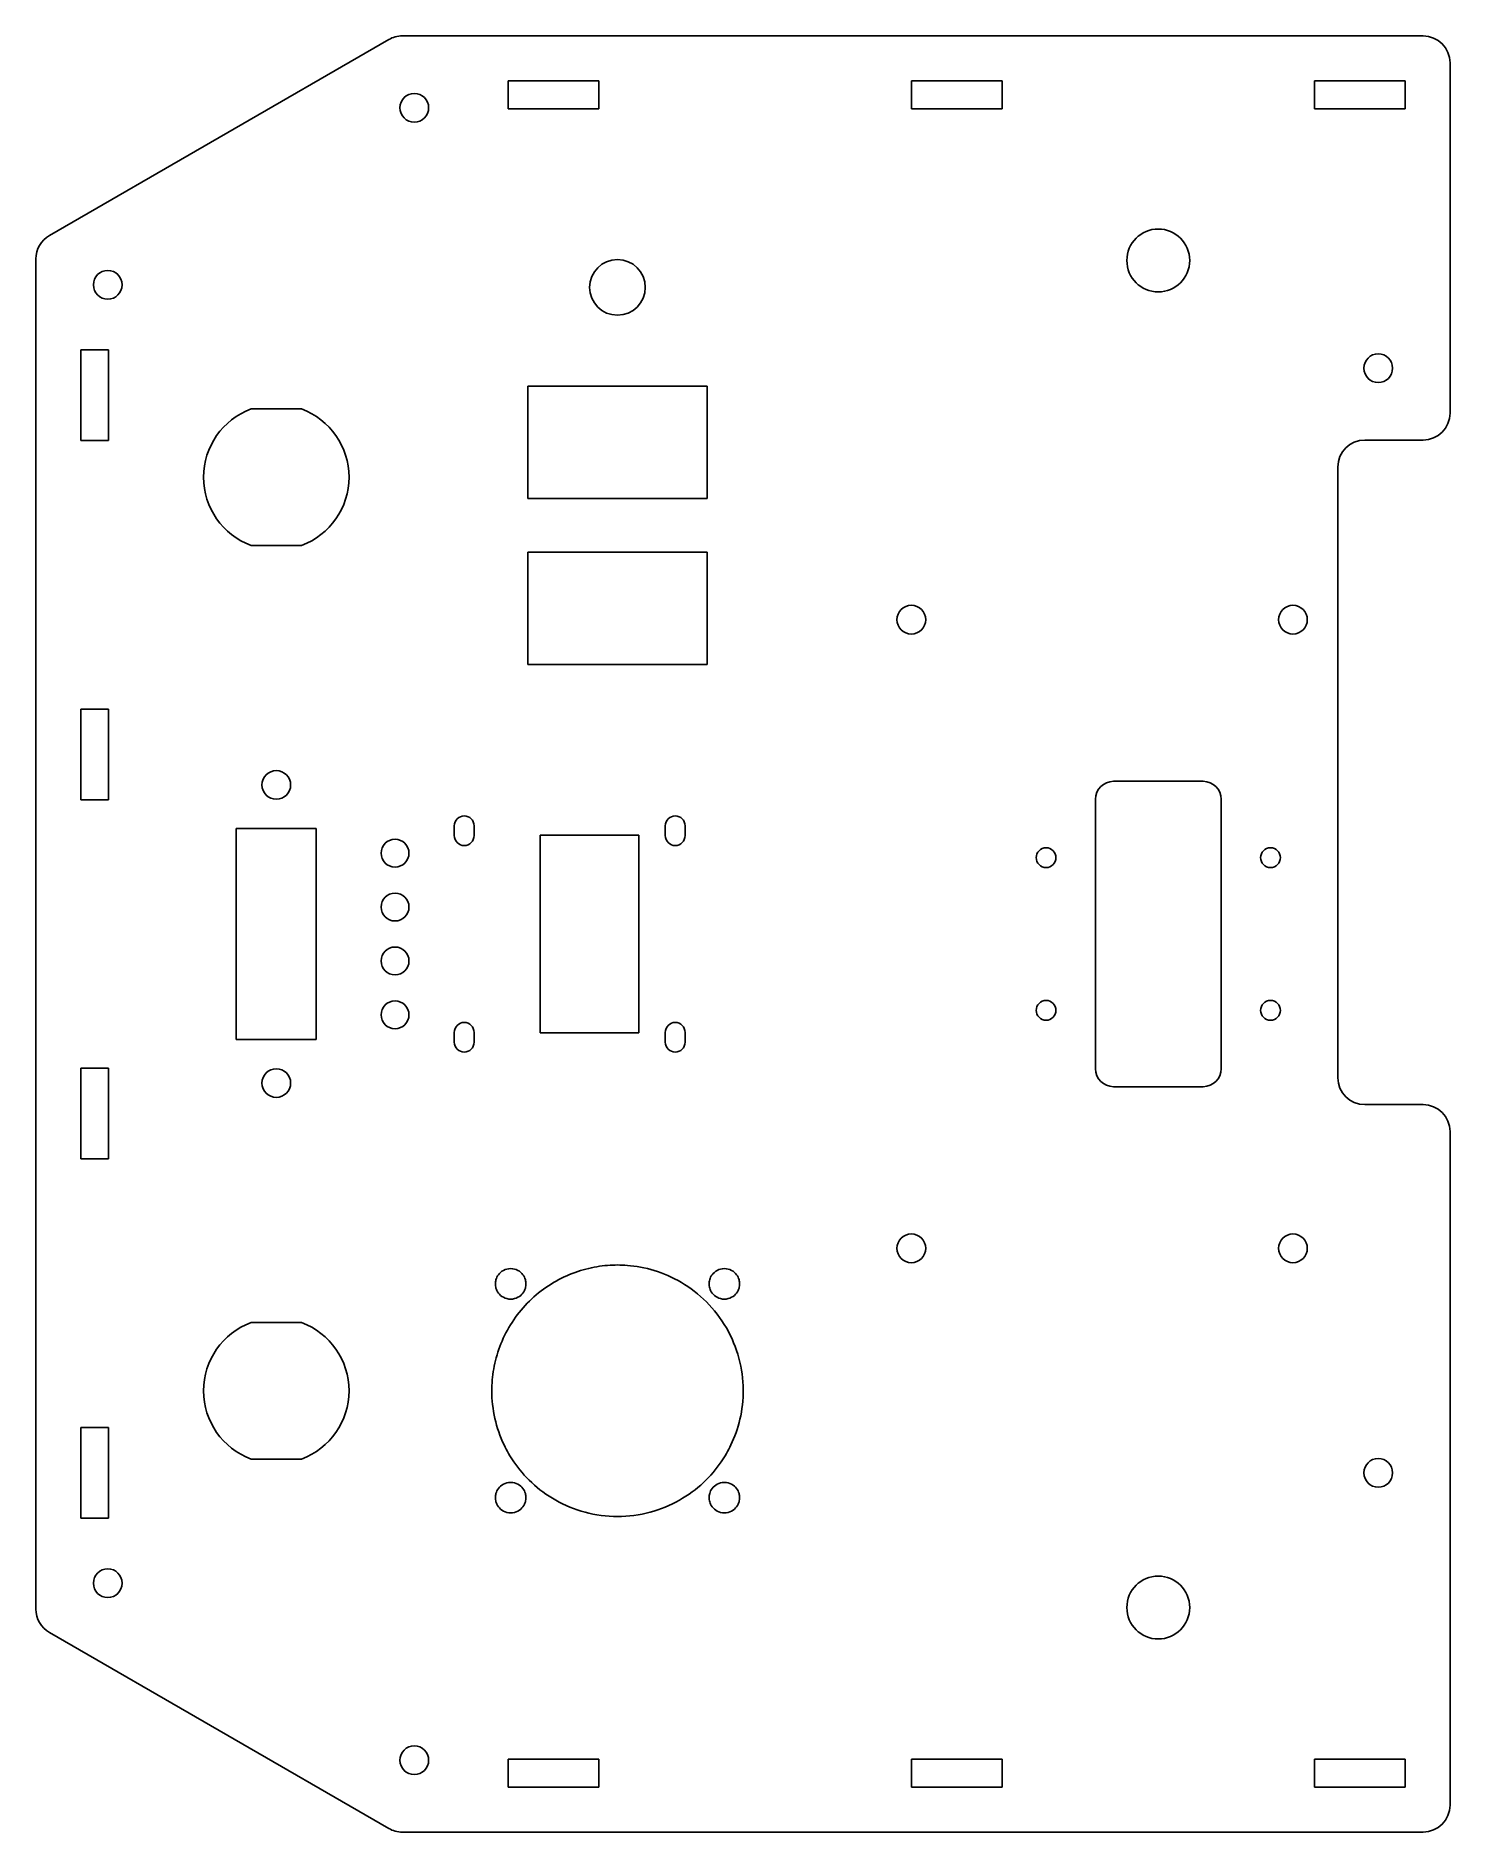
# Model space of a CAD drawing. Header units: millimetres. Extents: x -125 to 33, y -100 to 100.
import ezdxf

# ---------------------------------------------------------------- set-up
doc = ezdxf.new("R2010")
doc.units = ezdxf.units.MM

msp = doc.modelspace()

# ---------------------------------------------------------------- linework, layer by layer
at = {"color": 7, "linetype": 'Continuous', "lineweight": 25}
for p, q in [((29.5, 100), (-84.2, 100)), ((-85.7, 99.6), (-123.5, 77.77)), ((32.5, 58), (32.5, 97)), ((-62.3, 95), (-72.4, 95)), ((-72.4, 95), (-72.4, 91.9)), ((-62.3, 91.9), (-62.3, 95)), ((-17.4, 95), (-27.5, 95)), ((-27.5, 95), (-27.5, 91.9)), ((-17.4, 91.9), (-17.4, 95)), ((27.5, 95), (17.4, 95)), ((17.4, 95), (17.4, 91.9)), ((27.5, 91.9), (27.5, 95)), ((-72.4, 91.9), (-62.3, 91.9)), ((-27.5, 91.9), (-17.4, 91.9)), ((17.4, 91.9), (27.5, 91.9)), ((-125, 75.17), (-125, -75.17)), ((-116.9, 65.05), (-120, 65.05)), ((-120, 65.05), (-120, 54.95)), ((-116.9, 54.95), (-116.9, 65.05)), ((-50.23, 61), (-70.23, 61)), ((-70.23, 61), (-70.23, 48.5)), ((-50.23, 48.5), (-50.23, 61)), ((-101.03, 58.46), (-95.42, 58.46)), ((-120, 54.95), (-116.9, 54.95)), ((29.5, 55), (23, 55)), ((20, 52), (20, -16)), ((-70.23, 48.5), (-50.23, 48.5)), ((-101.03, 43.26), (-95.42, 43.26)), ((-50.23, 42.5), (-70.23, 42.5)), ((-70.23, 42.5), (-70.23, 30)), ((-50.23, 30), (-50.23, 42.5)), ((-70.23, 30), (-50.23, 30)), ((-116.9, 25.05), (-120, 25.05)), ((-120, 25.05), (-120, 14.95)), ((-116.9, 14.95), (-116.9, 25.05)), ((5, 17), (-5, 17)), ((-120, 14.95), (-116.9, 14.95)), ((-7, 15), (-7, -15)), ((7, -15), (7, 15)), ((-78.4, 12.05), (-78.4, 10.95)), ((-76.2, 10.95), (-76.2, 12.05)), ((-54.9, 12.05), (-54.9, 10.95)), ((-52.7, 10.95), (-52.7, 12.05)), ((-93.78, 11.75), (-102.68, 11.75)), ((-102.68, 11.75), (-102.68, -11.75)), ((-93.78, -11.75), (-93.78, 11.75)), ((-57.85, 11), (-68.85, 11)), ((-68.85, 11), (-68.85, -11)), ((-57.85, -11), (-57.85, 11)), ((-102.68, -11.75), (-93.78, -11.75)), ((-78.4, -10.95), (-78.4, -12.05)), ((-76.2, -12.05), (-76.2, -10.95)), ((-68.85, -11), (-57.85, -11)), ((-54.9, -10.95), (-54.9, -12.05)), ((-52.7, -12.05), (-52.7, -10.95)), ((-116.9, -14.95), (-120, -14.95)), ((-120, -14.95), (-120, -25.05)), ((-116.9, -25.05), (-116.9, -14.95)), ((-5, -17), (5, -17)), ((23, -19), (29.5, -19)), ((32.5, -97), (32.5, -22)), ((-120, -25.05), (-116.9, -25.05)), ((-101.03, -43.26), (-95.42, -43.26)), ((-116.9, -54.95), (-120, -54.95)), ((-120, -54.95), (-120, -65.05)), ((-116.9, -65.05), (-116.9, -54.95)), ((-101.03, -58.46), (-95.42, -58.46)), ((-120, -65.05), (-116.9, -65.05)), ((-123.5, -77.77), (-85.7, -99.6)), ((-72.4, -91.9), (-72.4, -95)), ((-62.3, -91.9), (-72.4, -91.9)), ((-62.3, -95), (-62.3, -91.9)), ((-27.5, -91.9), (-27.5, -95)), ((-17.4, -91.9), (-27.5, -91.9)), ((-17.4, -95), (-17.4, -91.9)), ((27.5, -91.9), (17.4, -91.9)), ((17.4, -91.9), (17.4, -95)), ((27.5, -95), (27.5, -91.9)), ((-72.4, -95), (-62.3, -95)), ((-27.5, -95), (-17.4, -95)), ((17.4, -95), (27.5, -95)), ((-84.2, -100), (29.5, -100))]:
    msp.add_line(p, q, dxfattribs=at)
for centre, radius in [((-82.86, 92), 1.6), ((0, 75), 3.5), ((-60.23, 72), 3.1), ((-117, 72.29), 1.6), ((24.5, 63), 1.6), ((-27.5, 35), 1.6), ((15, 35), 1.6), ((-98.23, 16.6), 1.6), ((-85, 9), 1.55), ((-12.5, 8.5), 1.1), ((12.5, 8.5), 1.1), ((-85, 3), 1.55), ((-85, -3), 1.55), ((-85, -9), 1.55), ((-12.5, -8.5), 1.1), ((12.5, -8.5), 1.1), ((-98.23, -16.6), 1.6), ((-27.5, -35), 1.6), ((15, -35), 1.6), ((24.5, -60), 1.6), ((-117, -72.29), 1.6), ((0, -75), 3.5), ((-82.86, -92), 1.6)]:
    msp.add_circle(centre, radius, dxfattribs=at)
for centre, radius, start, end in [((-84.2, 97), 3, 90, 120), ((29.5, 97), 3, 0, 90), ((-122, 75.17), 3, 120, 180), ((-98.23, 50.86), 8.1, 110.2367, 249.7633), ((-98.23, 50.86), 8.1, 290.2367, 69.7633), ((29.5, 58), 3, 270, 0), ((23, 52), 3, 90, 180), ((-5, 15), 2, 90, 180), ((5, 15), 2, 0, 90), ((-77.3, 12.05), 1.1, 0, 180), ((-53.8, 12.05), 1.1, 0, 180), ((-77.3, 10.95), 1.1, 180, 0), ((-53.8, 10.95), 1.1, 180, 0), ((-77.3, -10.95), 1.1, 0, 180), ((-53.8, -10.95), 1.1, 0, 180), ((-77.3, -12.05), 1.1, 180, 0), ((-53.8, -12.05), 1.1, 180, 0), ((-5, -15), 2, 180, 270), ((5, -15), 2, 270, 0), ((23, -16), 3, 180, 270), ((29.5, -22), 3, 0, 90), ((-98.23, -50.86), 8.1, 110.2367, 249.7633), ((-98.23, -50.86), 8.1, 290.2367, 69.7633), ((-122, -75.17), 3, 180, 240), ((29.5, -97), 3, 270, 0), ((-84.2, -97), 3, 240, 270)]:
    msp.add_arc(centre, radius, start, end, dxfattribs=at)
for points, knots in [([(-61.33, -36.9), (-62.12, -36.96), (-62.93, -37.1), (-64.55, -37.52), (-65.37, -37.81), (-66.96, -38.56), (-67.74, -39.01), (-69.2, -40.08), (-69.89, -40.69), (-71.13, -42.03), (-71.68, -42.76), (-72.63, -44.3), (-73.02, -45.11), (-73.64, -46.76), (-73.87, -47.59), (-74.16, -49.25), (-74.23, -50.07), (-74.23, -50.86)], [0, 0, 0, 0, 0.125, 0.125, 0.25, 0.25, 0.375, 0.375, 0.5, 0.5, 0.625, 0.625, 0.75, 0.75, 0.875, 0.875, 1, 1, 1, 1]), ([(-73.83, -38.96), (-73.83, -39.1), (-73.81, -39.26), (-73.71, -39.61), (-73.62, -39.8), (-73.35, -40.16), (-73.16, -40.33), (-72.69, -40.58), (-72.41, -40.66), (-71.84, -40.66), (-71.56, -40.58), (-71.09, -40.33), (-70.9, -40.16), (-70.63, -39.8), (-70.54, -39.61), (-70.44, -39.26), (-70.43, -39.1), (-70.43, -38.82), (-70.44, -38.66), (-70.54, -38.31), (-70.63, -38.12), (-70.9, -37.76), (-71.09, -37.58), (-71.56, -37.33), (-71.84, -37.26), (-72.41, -37.26), (-72.69, -37.33), (-73.16, -37.58), (-73.35, -37.76), (-73.62, -38.12), (-73.71, -38.31), (-73.81, -38.66), (-73.83, -38.82), (-73.83, -38.96)], [0, 0, 0, 0, 0.0625, 0.0625, 0.125, 0.125, 0.1875, 0.1875, 0.25, 0.25, 0.3125, 0.3125, 0.375, 0.375, 0.4375, 0.4375, 0.5, 0.5, 0.5625, 0.5625, 0.625, 0.625, 0.6875, 0.6875, 0.75, 0.75, 0.8125, 0.8125, 0.875, 0.875, 0.9375, 0.9375, 1, 1, 1, 1]), ([(-47.59, -56.88), (-47.18, -56.02), (-46.83, -55.06), (-46.35, -52.99), (-46.22, -51.88), (-46.24, -49.58), (-46.39, -48.4), (-47.02, -46.07), (-47.49, -44.92), (-48.72, -42.8), (-49.47, -41.82), (-51.18, -40.11), (-52.13, -39.38), (-54.1, -38.22), (-55.13, -37.78), (-57.16, -37.16), (-58.17, -36.98), (-59.13, -36.9)], [0, 0, 0, 0, 0.125, 0.125, 0.25, 0.25, 0.375, 0.375, 0.5, 0.5, 0.625, 0.625, 0.75, 0.75, 0.875, 0.875, 1, 1, 1, 1]), ([(-50.03, -38.96), (-50.03, -39.1), (-50.01, -39.26), (-49.91, -39.61), (-49.82, -39.8), (-49.55, -40.16), (-49.36, -40.33), (-48.89, -40.58), (-48.61, -40.66), (-48.04, -40.66), (-47.76, -40.58), (-47.29, -40.33), (-47.1, -40.16), (-46.83, -39.8), (-46.74, -39.61), (-46.64, -39.26), (-46.63, -39.1), (-46.63, -38.82), (-46.64, -38.66), (-46.74, -38.31), (-46.83, -38.12), (-47.1, -37.76), (-47.29, -37.58), (-47.76, -37.33), (-48.04, -37.26), (-48.61, -37.26), (-48.89, -37.33), (-49.36, -37.58), (-49.55, -37.76), (-49.82, -38.12), (-49.91, -38.31), (-50.01, -38.66), (-50.03, -38.82), (-50.03, -38.96)], [0, 0, 0, 0, 0.0625, 0.0625, 0.125, 0.125, 0.1875, 0.1875, 0.25, 0.25, 0.3125, 0.3125, 0.375, 0.375, 0.4375, 0.4375, 0.5, 0.5, 0.5625, 0.5625, 0.625, 0.625, 0.6875, 0.6875, 0.75, 0.75, 0.8125, 0.8125, 0.875, 0.875, 0.9375, 0.9375, 1, 1, 1, 1]), ([(-74.23, -50.86), (-74.23, -51.89), (-74.11, -52.93), (-73.65, -54.96), (-73.31, -55.96), (-72.86, -56.88)], [0, 0, 0, 0, 0.5, 0.5, 1, 1, 1, 1]), ([(-71.76, -58.79), (-71.22, -59.58), (-70.56, -60.36), (-69.01, -61.81), (-68.11, -62.48), (-66.11, -63.61), (-65.01, -64.07), (-62.68, -64.69), (-61.45, -64.86), (-59, -64.86), (-57.77, -64.69), (-55.44, -64.07), (-54.34, -63.61), (-52.34, -62.48), (-51.44, -61.81), (-49.89, -60.36), (-49.23, -59.58), (-48.69, -58.79)], [0, 0, 0, 0, 0.125, 0.125, 0.25, 0.25, 0.375, 0.375, 0.5, 0.5, 0.625, 0.625, 0.75, 0.75, 0.875, 0.875, 1, 1, 1, 1]), ([(-73.83, -62.76), (-73.83, -62.9), (-73.81, -63.06), (-73.71, -63.41), (-73.62, -63.6), (-73.35, -63.96), (-73.16, -64.13), (-72.69, -64.38), (-72.41, -64.46), (-71.84, -64.46), (-71.56, -64.38), (-71.09, -64.13), (-70.9, -63.96), (-70.63, -63.6), (-70.54, -63.41), (-70.44, -63.06), (-70.43, -62.9), (-70.43, -62.62), (-70.44, -62.46), (-70.54, -62.11), (-70.63, -61.92), (-70.9, -61.56), (-71.09, -61.38), (-71.56, -61.13), (-71.84, -61.06), (-72.41, -61.06), (-72.69, -61.13), (-73.16, -61.38), (-73.35, -61.56), (-73.62, -61.92), (-73.71, -62.11), (-73.81, -62.46), (-73.83, -62.62), (-73.83, -62.76)], [0, 0, 0, 0, 0.0625, 0.0625, 0.125, 0.125, 0.1875, 0.1875, 0.25, 0.25, 0.3125, 0.3125, 0.375, 0.375, 0.4375, 0.4375, 0.5, 0.5, 0.5625, 0.5625, 0.625, 0.625, 0.6875, 0.6875, 0.75, 0.75, 0.8125, 0.8125, 0.875, 0.875, 0.9375, 0.9375, 1, 1, 1, 1]), ([(-50.03, -62.76), (-50.03, -62.9), (-50.01, -63.06), (-49.91, -63.41), (-49.82, -63.6), (-49.55, -63.96), (-49.36, -64.13), (-48.89, -64.38), (-48.61, -64.46), (-48.04, -64.46), (-47.76, -64.38), (-47.29, -64.13), (-47.1, -63.96), (-46.83, -63.6), (-46.74, -63.41), (-46.64, -63.06), (-46.63, -62.9), (-46.63, -62.62), (-46.64, -62.46), (-46.74, -62.11), (-46.83, -61.92), (-47.1, -61.56), (-47.29, -61.38), (-47.76, -61.13), (-48.04, -61.06), (-48.61, -61.06), (-48.89, -61.13), (-49.36, -61.38), (-49.55, -61.56), (-49.82, -61.92), (-49.91, -62.11), (-50.01, -62.46), (-50.03, -62.62), (-50.03, -62.76)], [0, 0, 0, 0, 0.0625, 0.0625, 0.125, 0.125, 0.1875, 0.1875, 0.25, 0.25, 0.3125, 0.3125, 0.375, 0.375, 0.4375, 0.4375, 0.5, 0.5, 0.5625, 0.5625, 0.625, 0.625, 0.6875, 0.6875, 0.75, 0.75, 0.8125, 0.8125, 0.875, 0.875, 0.9375, 0.9375, 1, 1, 1, 1])]:
    msp.add_open_spline(points, degree=3, knots=knots, dxfattribs=at)
for points in [[(-59.13, -36.9), (-59.86, -36.84), (-60.59, -36.84), (-61.33, -36.9)], [(-72.86, -56.88), (-72.55, -57.55), (-72.18, -58.19), (-71.76, -58.79)], [(-48.69, -58.79), (-48.27, -58.19), (-47.9, -57.55), (-47.59, -56.88)]]:
    msp.add_open_spline(points, degree=3, dxfattribs=at)

doc.saveas('drawing.dxf')
